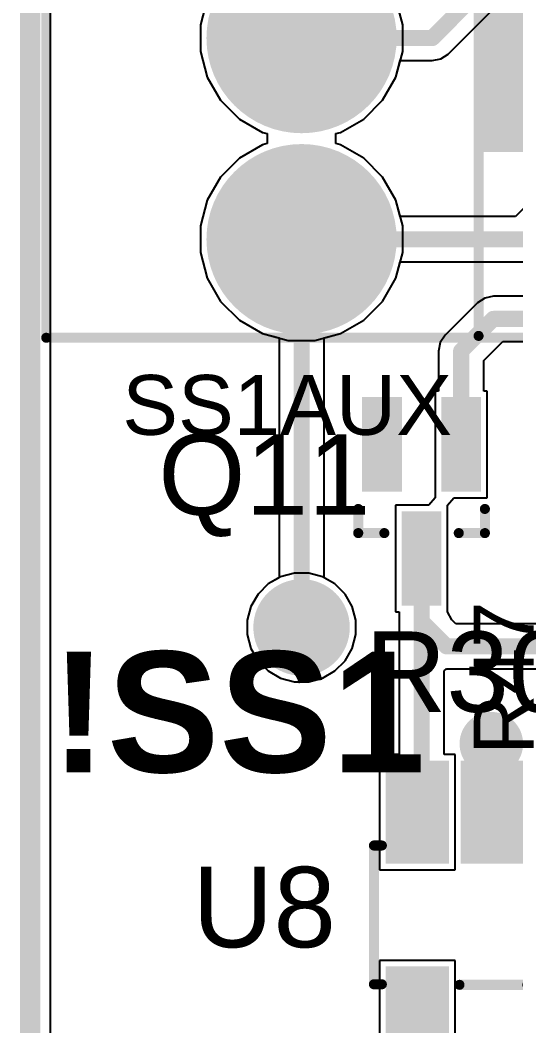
# Model space of a CAD drawing. Header units: inches. Extents: x -0.91 to 3.86, y -0.82 to 4.16.
# Drawn here: x -0.005 to 0.2416, y 1.4289 to 1.9289 of the extents above; entities that cross this region are included whole.
import ezdxf

# ---------------------------------------------------------------- set-up
doc = ezdxf.new("R2010")
doc.units = ezdxf.units.IN
doc.header["$MEASUREMENT"] = 0
for name, color, linetype in [('Board Outline', 216, 'Continuous'), ('Bottom Layer 1', 5, 'Continuous'), ('Bottom Solder', 6, 'Continuous'), ('GND+Signal', 16, 'Continuous'), ('Mechanical 17', 56, 'Continuous'), ('Multi-Layer', 9, 'Continuous'), ('Pad Holes', 156, 'Continuous'), ('PWR+Signal', 76, 'Continuous'), ('Top Layer 1', 1, 'Continuous'), ('Top Overlay', 2, 'Continuous'), ('Top Paste', 8, 'Continuous'), ('Top Solder', 216, 'Continuous'), ('Via Holes', 16, 'Continuous')]:
    doc.layers.add(name, color=color, linetype=linetype)
doc.styles.add('Arial', font='', dxfattribs={"height": 0.2})
doc.styles.add('Arial_Bold', font='', dxfattribs={"height": 0.2})
doc.styles.get('Arial').set_extended_font_data('Arial')
doc.styles.get('Arial_Bold').set_extended_font_data('Arial', bold=True)

# ---------------------------------------------------------------- blocks, each defined once
blk = doc.blocks.new('T____P______TH_1_8___H_________0_92___67')
at = {"layer": 'Bottom Layer 1'}
h = blk.add_hatch(color=5, dxfattribs=at)
edge = h.paths.add_edge_path()
edge.add_arc((0, 0), 0.02, 0, 360)
at = {"layer": 'Bottom Solder'}
h = blk.add_hatch(color=6, dxfattribs=at)
edge = h.paths.add_edge_path()
edge.add_arc((0, 0), 0.024, 0, 360)
at = {"layer": 'GND+Signal'}
h = blk.add_hatch(color=16, dxfattribs=at)
edge = h.paths.add_edge_path()
edge.add_arc((0, 0), 0.02, 0, 360)
at = {"layer": 'Multi-Layer'}
h = blk.add_hatch(color=9, dxfattribs=at)
edge = h.paths.add_edge_path()
edge.add_arc((0, 0), 0.02, 0, 360)
at = {"layer": 'Pad Holes'}
h = blk.add_hatch(color=7, dxfattribs=at)
edge = h.paths.add_edge_path()
edge.add_arc((0, 0), 0.01, 0, 360)
at = {"layer": 'PWR+Signal'}
h = blk.add_hatch(color=76, dxfattribs=at)
edge = h.paths.add_edge_path()
edge.add_arc((0, 0), 0.02, 0, 360)
at = {"layer": 'Top Layer 1'}
h = blk.add_hatch(color=1, dxfattribs=at)
edge = h.paths.add_edge_path()
edge.add_arc((0, 0), 0.02, 0, 360)
at = {"layer": 'Top Solder'}
h = blk.add_hatch(color=216, dxfattribs=at)
edge = h.paths.add_edge_path()
edge.add_arc((0, 0), 0.024, 0, 360)
blk = doc.blocks.new('1718561004_81')
at = {"layer": 'Bottom Layer 1'}
blk.add_hatch(color=5, dxfattribs=at).paths.add_polyline_path([(-0.19331, 0.04331), (-0.10669, 0.04331), (-0.10669, -0.04331), (-0.19331, -0.04331)])
h = blk.add_hatch(color=5, dxfattribs=at)
edge = h.paths.add_edge_path()
edge.add_arc((-0.05, 0), 0.04331, 0, 360)
h = blk.add_hatch(color=5, dxfattribs=at)
edge = h.paths.add_edge_path()
edge.add_arc((0.05, 0), 0.04331, 0, 360)
h = blk.add_hatch(color=5, dxfattribs=at)
edge = h.paths.add_edge_path()
edge.add_arc((0.15, 0), 0.04331, 0, 360)
at = {"layer": 'Bottom Solder'}
blk.add_hatch(color=6, dxfattribs=at).paths.add_polyline_path([(-0.19731, 0.04731), (-0.10269, 0.04731), (-0.10269, -0.04731), (-0.19731, -0.04731)])
h = blk.add_hatch(color=6, dxfattribs=at)
edge = h.paths.add_edge_path()
edge.add_arc((-0.05, 0), 0.04731, 0, 360)
h = blk.add_hatch(color=6, dxfattribs=at)
edge = h.paths.add_edge_path()
edge.add_arc((0.05, 0), 0.04731, 0, 360)
h = blk.add_hatch(color=6, dxfattribs=at)
edge = h.paths.add_edge_path()
edge.add_arc((0.15, 0), 0.04731, 0, 360)
at = {"layer": 'GND+Signal'}
blk.add_hatch(color=16, dxfattribs=at).paths.add_polyline_path([(-0.19331, 0.04331), (-0.10669, 0.04331), (-0.10669, -0.04331), (-0.19331, -0.04331)])
h = blk.add_hatch(color=16, dxfattribs=at)
edge = h.paths.add_edge_path()
edge.add_arc((-0.05, 0), 0.04331, 0, 360)
h = blk.add_hatch(color=16, dxfattribs=at)
edge = h.paths.add_edge_path()
edge.add_arc((0.05, 0), 0.04331, 0, 360)
h = blk.add_hatch(color=16, dxfattribs=at)
edge = h.paths.add_edge_path()
edge.add_arc((0.15, 0), 0.04331, 0, 360)
at = {"layer": 'Multi-Layer'}
blk.add_hatch(color=9, dxfattribs=at).paths.add_polyline_path([(-0.19331, 0.04331), (-0.10669, 0.04331), (-0.10669, -0.04331), (-0.19331, -0.04331)])
h = blk.add_hatch(color=9, dxfattribs=at)
edge = h.paths.add_edge_path()
edge.add_arc((-0.05, 0), 0.04331, 0, 360)
h = blk.add_hatch(color=9, dxfattribs=at)
edge = h.paths.add_edge_path()
edge.add_arc((0.05, 0), 0.04331, 0, 360)
h = blk.add_hatch(color=9, dxfattribs=at)
edge = h.paths.add_edge_path()
edge.add_arc((0.15, 0), 0.04331, 0, 360)
at = {"layer": 'Pad Holes'}
h = blk.add_hatch(color=7, dxfattribs=at)
edge = h.paths.add_edge_path()
edge.add_arc((-0.15, 0), 0.02264, 0, 360)
h = blk.add_hatch(color=7, dxfattribs=at)
edge = h.paths.add_edge_path()
edge.add_arc((-0.05, 0), 0.02264, 0, 360)
h = blk.add_hatch(color=7, dxfattribs=at)
edge = h.paths.add_edge_path()
edge.add_arc((0.05, 0), 0.02264, 0, 360)
h = blk.add_hatch(color=7, dxfattribs=at)
edge = h.paths.add_edge_path()
edge.add_arc((0.15, 0), 0.02264, 0, 360)
at = {"layer": 'PWR+Signal'}
blk.add_hatch(color=76, dxfattribs=at).paths.add_polyline_path([(-0.19331, 0.04331), (-0.10669, 0.04331), (-0.10669, -0.04331), (-0.19331, -0.04331)])
h = blk.add_hatch(color=76, dxfattribs=at)
edge = h.paths.add_edge_path()
edge.add_arc((-0.05, 0), 0.04331, 0, 360)
h = blk.add_hatch(color=76, dxfattribs=at)
edge = h.paths.add_edge_path()
edge.add_arc((0.05, 0), 0.04331, 0, 360)
h = blk.add_hatch(color=76, dxfattribs=at)
edge = h.paths.add_edge_path()
edge.add_arc((0.15, 0), 0.04331, 0, 360)
at = {"layer": 'Top Layer 1'}
blk.add_hatch(color=1, dxfattribs=at).paths.add_polyline_path([(-0.19331, 0.04331), (-0.10669, 0.04331), (-0.10669, -0.04331), (-0.19331, -0.04331)])
h = blk.add_hatch(color=1, dxfattribs=at)
edge = h.paths.add_edge_path()
edge.add_arc((-0.05, 0), 0.04331, 0, 360)
h = blk.add_hatch(color=1, dxfattribs=at)
edge = h.paths.add_edge_path()
edge.add_arc((0.05, 0), 0.04331, 0, 360)
h = blk.add_hatch(color=1, dxfattribs=at)
edge = h.paths.add_edge_path()
edge.add_arc((0.15, 0), 0.04331, 0, 360)
at = {"layer": 'Top Overlay'}
blk.add_hatch(color=2, dxfattribs=at).paths.add_polyline_path([(-0.11529, 0.08805), (0.10669, 0.08805), (0.10669, 0.127), (-0.11529, 0.127)])
at = {"layer": 'Top Solder'}
blk.add_hatch(color=216, dxfattribs=at).paths.add_polyline_path([(-0.19731, 0.04731), (-0.10269, 0.04731), (-0.10269, -0.04731), (-0.19731, -0.04731)])
h = blk.add_hatch(color=216, dxfattribs=at)
edge = h.paths.add_edge_path()
edge.add_arc((-0.05, 0), 0.04731, 0, 360)
h = blk.add_hatch(color=216, dxfattribs=at)
edge = h.paths.add_edge_path()
edge.add_arc((0.05, 0), 0.04731, 0, 360)
h = blk.add_hatch(color=216, dxfattribs=at)
edge = h.paths.add_edge_path()
edge.add_arc((0.15, 0), 0.04731, 0, 360)
at = {"layer": 'Top Overlay'}
for points in [[(-0.199, -0.127, 0.005, 0.005, 0), (-0.199, 0.127, 0.005, 0.005, 0)], [(0.199, 0.127, 0.005, 0.005, 0), (-0.199, 0.127, 0.005, 0.005, 0)], [(0.199, -0.127, 0.005, 0.005, 0), (0.199, 0.127, 0.005, 0.005, 0)], [(0.19806, 0.08805, 0.005, 0.005, 0), (-0.199, 0.08805, 0.005, 0.005, 0)], [(0.199, -0.127, 0.005, 0.005, 0), (-0.199, -0.127, 0.005, 0.005, 0)]]:
    blk.add_lwpolyline(points, format="xyseb", dxfattribs=at)
for points in [[(-0.20025, 0.127, 0.0025, 0.0025, 1), (-0.19775, 0.127, 0.0025, 0.0025, 1)], [(-0.20025, 0.127, 0.0025, 0.0025, 1), (-0.19775, 0.127, 0.0025, 0.0025, 1)], [(0.19775, 0.127, 0.0025, 0.0025, 1), (0.20025, 0.127, 0.0025, 0.0025, 1)], [(0.19775, 0.127, 0.0025, 0.0025, 1), (0.20025, 0.127, 0.0025, 0.0025, 1)], [(-0.20025, 0.08805, 0.0025, 0.0025, 1), (-0.19775, 0.08805, 0.0025, 0.0025, 1)], [(0.19681, 0.08805, 0.0025, 0.0025, 1), (0.19931, 0.08805, 0.0025, 0.0025, 1)], [(-0.20025, -0.127, 0.0025, 0.0025, 1), (-0.19775, -0.127, 0.0025, 0.0025, 1)], [(-0.20025, -0.127, 0.0025, 0.0025, 1), (-0.19775, -0.127, 0.0025, 0.0025, 1)], [(0.19775, -0.127, 0.0025, 0.0025, 1), (0.20025, -0.127, 0.0025, 0.0025, 1)], [(0.19775, -0.127, 0.0025, 0.0025, 1), (0.20025, -0.127, 0.0025, 0.0025, 1)]]:
    blk.add_lwpolyline(points, format="xyseb", close=True, dxfattribs=at)
blk = doc.blocks.new('SOT_23_5_114')
at = {"layer": 'Top Layer 1'}
for points in [[(-0.07284, 0.04921), (-0.02953, 0.04921), (-0.02953, 0.02559), (-0.07284, 0.02559)], [(0.02953, 0.04921), (0.07284, 0.04921), (0.07284, 0.02559), (0.02953, 0.02559)], [(-0.07284, 0.01181), (-0.02953, 0.01181), (-0.02953, -0.01181), (-0.07284, -0.01181)], [(-0.07284, -0.02559), (-0.02953, -0.02559), (-0.02953, -0.04921), (-0.07284, -0.04921)], [(0.02953, -0.02559), (0.07284, -0.02559), (0.07284, -0.04921), (0.02953, -0.04921)]]:
    blk.add_hatch(color=1, dxfattribs=at).paths.add_polyline_path(points)
at = {"layer": 'Top Paste'}
for points in [[(-0.07284, 0.04921), (-0.02953, 0.04921), (-0.02953, 0.02559), (-0.07284, 0.02559)], [(0.02953, 0.04921), (0.07284, 0.04921), (0.07284, 0.02559), (0.02953, 0.02559)], [(-0.07284, 0.01181), (-0.02953, 0.01181), (-0.02953, -0.01181), (-0.07284, -0.01181)], [(-0.07284, -0.02559), (-0.02953, -0.02559), (-0.02953, -0.04921), (-0.07284, -0.04921)], [(0.02953, -0.02559), (0.07284, -0.02559), (0.07284, -0.04921), (0.02953, -0.04921)]]:
    blk.add_hatch(color=8, dxfattribs=at).paths.add_polyline_path(points)
at = {"layer": 'Top Solder'}
for points in [[(-0.07684, 0.05321), (-0.02553, 0.05321), (-0.02553, 0.02159), (-0.07684, 0.02159)], [(0.02553, 0.05321), (0.07684, 0.05321), (0.07684, 0.02159), (0.02553, 0.02159)], [(-0.07684, 0.01581), (-0.02553, 0.01581), (-0.02553, -0.01581), (-0.07684, -0.01581)], [(-0.07684, -0.02159), (-0.02553, -0.02159), (-0.02553, -0.05321), (-0.07684, -0.05321)], [(0.02553, -0.02159), (0.07684, -0.02159), (0.07684, -0.05321), (0.02553, -0.05321)]]:
    blk.add_hatch(color=216, dxfattribs=at).paths.add_polyline_path(points)
at = {"layer": 'Top Overlay'}
for points in [[(-0.03461, 0.05506, 0.005, 0.005, 0), (-0.03461, 0.059, 0.005, 0.005, 0)], [(0.03439, 0.059, 0.005, 0.005, 0), (-0.03461, 0.059, 0.005, 0.005, 0)], [(0.03439, 0.05506, 0.005, 0.005, 0), (0.03439, 0.059, 0.005, 0.005, 0)], [(-0.084, 0.032, 0.005, 0.005, 0), (-0.084, 0.042, 0.005, 0.005, 0)], [(-0.079, 0.037, 0.005, 0.005, 0), (-0.084, 0.042, 0.005, 0.005, 0)], [(-0.084, 0.032, 0.005, 0.005, 0), (-0.079, 0.037, 0.005, 0.005, 0)], [(0.03465, -0.01646, 0.005, 0.005, 0), (0.03465, 0.01732, 0.005, 0.005, 0)], [(-0.03461, -0.059, 0.005, 0.005, 0), (-0.03461, -0.05506, 0.005, 0.005, 0)], [(0.03439, -0.059, 0.005, 0.005, 0), (0.03439, -0.05506, 0.005, 0.005, 0)], [(0.03439, -0.059, 0.005, 0.005, 0), (-0.03461, -0.059, 0.005, 0.005, 0)]]:
    blk.add_lwpolyline(points, format="xyseb", dxfattribs=at)
for points in [[(-0.03586, 0.059, 0.0025, 0.0025, 1), (-0.03336, 0.059, 0.0025, 0.0025, 1)], [(-0.03586, 0.059, 0.0025, 0.0025, 1), (-0.03336, 0.059, 0.0025, 0.0025, 1)], [(0.03314, 0.059, 0.0025, 0.0025, 1), (0.03564, 0.059, 0.0025, 0.0025, 1)], [(0.03314, 0.059, 0.0025, 0.0025, 1), (0.03564, 0.059, 0.0025, 0.0025, 1)], [(-0.03586, 0.05506, 0.0025, 0.0025, 1), (-0.03336, 0.05506, 0.0025, 0.0025, 1)], [(0.03314, 0.05506, 0.0025, 0.0025, 1), (0.03564, 0.05506, 0.0025, 0.0025, 1)], [(-0.08525, 0.042, 0.0025, 0.0025, 1), (-0.08275, 0.042, 0.0025, 0.0025, 1)], [(-0.08525, 0.042, 0.0025, 0.0025, 1), (-0.08275, 0.042, 0.0025, 0.0025, 1)], [(-0.08025, 0.037, 0.0025, 0.0025, 1), (-0.07775, 0.037, 0.0025, 0.0025, 1)], [(-0.08025, 0.037, 0.0025, 0.0025, 1), (-0.07775, 0.037, 0.0025, 0.0025, 1)], [(-0.08525, 0.032, 0.0025, 0.0025, 1), (-0.08275, 0.032, 0.0025, 0.0025, 1)], [(-0.08525, 0.032, 0.0025, 0.0025, 1), (-0.08275, 0.032, 0.0025, 0.0025, 1)], [(0.0334, 0.01732, 0.0025, 0.0025, 1), (0.0359, 0.01732, 0.0025, 0.0025, 1)], [(0.0334, -0.01646, 0.0025, 0.0025, 1), (0.0359, -0.01646, 0.0025, 0.0025, 1)], [(-0.03586, -0.05506, 0.0025, 0.0025, 1), (-0.03336, -0.05506, 0.0025, 0.0025, 1)], [(0.03314, -0.05506, 0.0025, 0.0025, 1), (0.03564, -0.05506, 0.0025, 0.0025, 1)], [(-0.03586, -0.059, 0.0025, 0.0025, 1), (-0.03336, -0.059, 0.0025, 0.0025, 1)], [(-0.03586, -0.059, 0.0025, 0.0025, 1), (-0.03336, -0.059, 0.0025, 0.0025, 1)], [(0.03314, -0.059, 0.0025, 0.0025, 1), (0.03564, -0.059, 0.0025, 0.0025, 1)], [(0.03314, -0.059, 0.0025, 0.0025, 1), (0.03564, -0.059, 0.0025, 0.0025, 1)]]:
    blk.add_lwpolyline(points, format="xyseb", close=True, dxfattribs=at)
blk = doc.blocks.new('MMBT2222ATT3G_164')
at = {"layer": 'Top Layer 1'}
for points in [[(-0.01949, 0.04528), (0.01949, 0.04528), (0.01949, 0.03347), (-0.01949, 0.03347)], [(0.0372, 0.02559), (0.07618, 0.02559), (0.07618, 0.01378), (0.0372, 0.01378)], [(-0.01949, 0.00591), (0.01949, 0.00591), (0.01949, -0.0059), (-0.01949, -0.0059)]]:
    blk.add_hatch(color=1, dxfattribs=at).paths.add_polyline_path(points)
at = {"layer": 'Top Paste'}
for points in [[(-0.01949, 0.04528), (0.01949, 0.04528), (0.01949, 0.03347), (-0.01949, 0.03347)], [(0.0372, 0.02559), (0.07618, 0.02559), (0.07618, 0.01378), (0.0372, 0.01378)], [(-0.01949, 0.00591), (0.01949, 0.00591), (0.01949, -0.0059), (-0.01949, -0.0059)]]:
    blk.add_hatch(color=8, dxfattribs=at).paths.add_polyline_path(points)
at = {"layer": 'Top Solder'}
for points in [[(-0.02349, 0.04928), (0.02349, 0.04928), (0.02349, 0.02947), (-0.02349, 0.02947)], [(0.0332, 0.02959), (0.08018, 0.02959), (0.08018, 0.00978), (0.0332, 0.00978)], [(-0.02349, 0.00991), (0.02349, 0.00991), (0.02349, -0.0099), (-0.02349, -0.0099)]]:
    blk.add_hatch(color=216, dxfattribs=at).paths.add_polyline_path(points)
at = {"layer": 'Top Overlay'}
for points in [[(0.04409, 0.05118, 0.005, 0.005, 0), (0.03209, 0.05118, 0.005, 0.005, 0)], [(0.04409, 0.03819, 0.005, 0.005, 0), (0.04409, 0.05118, 0.005, 0.005, 0)], [(0.04409, -0.01181, 0.005, 0.005, 0), (0.04409, 0.00118, 0.005, 0.005, 0)], [(0.04409, -0.01181, 0.005, 0.005, 0), (0.03209, -0.01181, 0.005, 0.005, 0)]]:
    blk.add_lwpolyline(points, format="xyseb", dxfattribs=at)
for points in [[(0.03084, 0.05118, 0.0025, 0.0025, 1), (0.03334, 0.05118, 0.0025, 0.0025, 1)], [(0.04284, 0.05118, 0.0025, 0.0025, 1), (0.04534, 0.05118, 0.0025, 0.0025, 1)], [(0.04284, 0.05118, 0.0025, 0.0025, 1), (0.04534, 0.05118, 0.0025, 0.0025, 1)], [(0.04284, 0.03819, 0.0025, 0.0025, 1), (0.04534, 0.03819, 0.0025, 0.0025, 1)], [(0.04284, 0.00118, 0.0025, 0.0025, 1), (0.04534, 0.00118, 0.0025, 0.0025, 1)], [(0.03084, -0.01181, 0.0025, 0.0025, 1), (0.03334, -0.01181, 0.0025, 0.0025, 1)], [(0.04284, -0.01181, 0.0025, 0.0025, 1), (0.04534, -0.01181, 0.0025, 0.0025, 1)], [(0.04284, -0.01181, 0.0025, 0.0025, 1), (0.04534, -0.01181, 0.0025, 0.0025, 1)]]:
    blk.add_lwpolyline(points, format="xyseb", close=True, dxfattribs=at)

msp = doc.modelspace()

# ---------------------------------------------------------------- hatches: boundary and pattern name
at = {"layer": 'Bottom Layer 1'}
h = msp.add_hatch(color=5, dxfattribs=at)
edge = h.paths.add_edge_path()
edge.add_arc((0.22939, 1.56918), 0.01181, 0, 360)
at = {"layer": 'Bottom Solder'}
h = msp.add_hatch(color=6, dxfattribs=at)
edge = h.paths.add_edge_path()
edge.add_arc((0.22939, 1.56918), 0.01581, 0, 360)
at = {"layer": 'GND+Signal'}
h = msp.add_hatch(color=16, dxfattribs=at)
edge = h.paths.add_edge_path()
edge.add_arc((0.22939, 1.56918), 0.01181, 0, 360)
at = {"layer": 'PWR+Signal'}
h = msp.add_hatch(color=76, dxfattribs=at)
edge = h.paths.add_edge_path()
edge.add_arc((0.22939, 1.56918), 0.01181, 0, 360)
at = {"layer": 'Top Layer 1'}
h = msp.add_hatch(color=1, dxfattribs=at)
edge = h.paths.add_edge_path()
edge.add_arc((0.22939, 1.56918), 0.01181, 0, 360)
at = {"layer": 'Via Holes'}
h = msp.add_hatch(color=7, dxfattribs=at)
edge = h.paths.add_edge_path()
edge.add_arc((0.22939, 1.56918), 0.00591, 0, 360)

# ---------------------------------------------------------------- linework, layer by layer
at = {"layer": 'Board Outline'}
msp.add_lwpolyline([(0, 0, 0.01, 0.01, 0), (0, 4.15, 0.01, 0.01, 0)], format="xyseb", dxfattribs=at)
at = {"layer": 'Bottom Layer 1'}
for p, q in [((0.0102, 0.0102), (0.0102, 4.1398)), ((0.3893, 1.97917), (0.24135, 1.83122)), ((0.08812, 1.93942), (0.08469, 1.92662)), ((0.18531, 1.92662), (0.18188, 1.93942)), ((0.08469, 1.92662), (0.08469, 1.91338)), ((0.18531, 1.91338), (0.18531, 1.92662)), ((0.08469, 1.91338), (0.08812, 1.90058)), ((0.18188, 1.90058), (0.18531, 1.91338)), ((0.08812, 1.90058), (0.09475, 1.88911)), ((0.17526, 1.88911), (0.18188, 1.90058)), ((0.09475, 1.88911), (0.10411, 1.87974)), ((0.16589, 1.87974), (0.17526, 1.88911)), ((0.10411, 1.87974), (0.11558, 1.87312)), ((0.15442, 1.87312), (0.16589, 1.87974)), ((0.11558, 1.87312), (0.1179, 1.8725)), ((0.1179, 1.8725), (0.1179, 1.8675)), ((0.1521, 1.8725), (0.15442, 1.87312)), ((0.1521, 1.8675), (0.1521, 1.8725)), ((0.11558, 1.86688), (0.10411, 1.86026)), ((0.1179, 1.8675), (0.11558, 1.86688)), ((0.15442, 1.86688), (0.1521, 1.8675)), ((0.16589, 1.86026), (0.15442, 1.86688)), ((0.10411, 1.86026), (0.09475, 1.85089)), ((0.17526, 1.85089), (0.16589, 1.86026)), ((0.09475, 1.85089), (0.08812, 1.83942)), ((0.18188, 1.83942), (0.17526, 1.85089)), ((0.08812, 1.83942), (0.08469, 1.82662)), ((0.18408, 1.83122), (0.18188, 1.83942)), ((0.24135, 1.83122), (0.18408, 1.83122)), ((0.08469, 1.82662), (0.08469, 1.81338)), ((0.08469, 1.81338), (0.08812, 1.80058)), ((0.18188, 1.80058), (0.18408, 1.80878)), ((0.18408, 1.80878), (0.246, 1.80878)), ((0.08812, 1.80058), (0.09475, 1.78911)), ((0.17526, 1.78911), (0.18188, 1.80058)), ((0.09475, 1.78911), (0.10411, 1.77974)), ((0.16589, 1.77974), (0.17526, 1.78911)), ((0.10411, 1.77974), (0.11558, 1.77312)), ((0.15442, 1.77312), (0.16589, 1.77974)), ((0.11558, 1.77312), (0.12838, 1.76969)), ((0.14162, 1.76969), (0.15442, 1.77312)), ((0.12838, 1.76969), (0.14162, 1.76969)), ((0.12458, 1.65216), (0.11842, 1.64861)), ((0.13145, 1.654), (0.12458, 1.65216)), ((0.13856, 1.654), (0.13145, 1.654)), ((0.14542, 1.65216), (0.13856, 1.654)), ((0.15158, 1.64861), (0.14542, 1.65216)), ((0.11842, 1.64861), (0.1134, 1.64358)), ((0.15661, 1.64358), (0.15158, 1.64861)), ((0.1134, 1.64358), (0.10984, 1.63742)), ((0.16016, 1.63742), (0.15661, 1.64358)), ((0.10984, 1.63742), (0.108, 1.63055)), ((0.162, 1.63055), (0.16016, 1.63742)), ((0.108, 1.63055), (0.108, 1.62345)), ((0.162, 1.62345), (0.162, 1.63055)), ((0.108, 1.62345), (0.10984, 1.61658)), ((0.16016, 1.61658), (0.162, 1.62345)), ((0.10984, 1.61658), (0.1134, 1.61042)), ((0.15661, 1.61042), (0.16016, 1.61658)), ((0.1134, 1.61042), (0.11842, 1.60539)), ((0.15158, 1.60539), (0.15661, 1.61042)), ((0.11842, 1.60539), (0.12458, 1.60184)), ((0.14542, 1.60184), (0.15158, 1.60539)), ((0.12458, 1.60184), (0.13145, 1.6)), ((0.13145, 1.6), (0.13856, 1.6)), ((0.13856, 1.6), (0.14542, 1.60184))]:
    msp.add_line(p, q, dxfattribs=at)
msp.add_lwpolyline([(0.135, 1.82, 0.008, 0.008, 0), (0.246, 1.82, 0.008, 0.008, 0)], format="xyseb", dxfattribs=at)
msp.add_lwpolyline([(0.133, 1.82, 0.004, 0.004, 1), (0.137, 1.82, 0.004, 0.004, 1)], format="xyseb", close=True, dxfattribs=at)
at = {"layer": 'GND+Signal'}
for p, q in [((0.0102, 0.0102), (0.0102, 2.40832)), ((0.08812, 1.93942), (0.08469, 1.92662)), ((0.18531, 1.92662), (0.18188, 1.93942)), ((0.08469, 1.92662), (0.08469, 1.91338)), ((0.18531, 1.91338), (0.18531, 1.92662)), ((0.08469, 1.91338), (0.08812, 1.90058)), ((0.18188, 1.90058), (0.18531, 1.91338)), ((0.08812, 1.90058), (0.09475, 1.88911)), ((0.17526, 1.88911), (0.18188, 1.90058)), ((0.09475, 1.88911), (0.10411, 1.87974)), ((0.16589, 1.87974), (0.17526, 1.88911)), ((0.10411, 1.87974), (0.11558, 1.87312)), ((0.15442, 1.87312), (0.16589, 1.87974)), ((0.11558, 1.87312), (0.1179, 1.8725)), ((0.1179, 1.8725), (0.1179, 1.8675)), ((0.1521, 1.8725), (0.15442, 1.87312)), ((0.1521, 1.8675), (0.1521, 1.8725)), ((0.11558, 1.86688), (0.10411, 1.86026)), ((0.1179, 1.8675), (0.11558, 1.86688)), ((0.15442, 1.86688), (0.1521, 1.8675)), ((0.16589, 1.86026), (0.15442, 1.86688)), ((0.10411, 1.86026), (0.09475, 1.85089)), ((0.17526, 1.85089), (0.16589, 1.86026)), ((0.09475, 1.85089), (0.08812, 1.83942)), ((0.18188, 1.83942), (0.17526, 1.85089)), ((0.08812, 1.83942), (0.08469, 1.82662)), ((0.18531, 1.82662), (0.18188, 1.83942)), ((0.08469, 1.82662), (0.08469, 1.81338)), ((0.18531, 1.81338), (0.18531, 1.82662)), ((0.08469, 1.81338), (0.08812, 1.80058)), ((0.18188, 1.80058), (0.18531, 1.81338)), ((0.08812, 1.80058), (0.09475, 1.78911)), ((0.17526, 1.78911), (0.18188, 1.80058)), ((0.09475, 1.78911), (0.10411, 1.77974)), ((0.16589, 1.77974), (0.17526, 1.78911)), ((0.10411, 1.77974), (0.11558, 1.77312)), ((0.15442, 1.77312), (0.16589, 1.77974)), ((0.11558, 1.77312), (0.12838, 1.76969)), ((0.14162, 1.76969), (0.15442, 1.77312)), ((0.12838, 1.76969), (0.14162, 1.76969)), ((0.12458, 1.65216), (0.11842, 1.64861)), ((0.13145, 1.654), (0.12458, 1.65216)), ((0.13856, 1.654), (0.13145, 1.654)), ((0.14542, 1.65216), (0.13856, 1.654)), ((0.15158, 1.64861), (0.14542, 1.65216)), ((0.11842, 1.64861), (0.1134, 1.64358)), ((0.15661, 1.64358), (0.15158, 1.64861)), ((0.1134, 1.64358), (0.10984, 1.63742)), ((0.16016, 1.63742), (0.15661, 1.64358)), ((0.10984, 1.63742), (0.108, 1.63055)), ((0.162, 1.63055), (0.16016, 1.63742)), ((0.108, 1.63055), (0.108, 1.62345)), ((0.162, 1.62345), (0.162, 1.63055)), ((0.108, 1.62345), (0.10984, 1.61658)), ((0.16016, 1.61658), (0.162, 1.62345)), ((0.10984, 1.61658), (0.1134, 1.61042)), ((0.15661, 1.61042), (0.16016, 1.61658)), ((0.1134, 1.61042), (0.11842, 1.60539)), ((0.15158, 1.60539), (0.15661, 1.61042)), ((0.11842, 1.60539), (0.12458, 1.60184)), ((0.14542, 1.60184), (0.15158, 1.60539)), ((0.12458, 1.60184), (0.13145, 1.6)), ((0.13145, 1.6), (0.13856, 1.6)), ((0.13856, 1.6), (0.14542, 1.60184))]:
    msp.add_line(p, q, dxfattribs=at)
at = {"layer": 'PWR+Signal'}
for p, q in [((0.0102, 0.0102), (0.0102, 4.1398)), ((0.08812, 1.93942), (0.08469, 1.92662)), ((0.18531, 1.92662), (0.18188, 1.93942)), ((0.08469, 1.92662), (0.08469, 1.91338)), ((0.18531, 1.91338), (0.18531, 1.92662)), ((0.08469, 1.91338), (0.08812, 1.90058)), ((0.18188, 1.90058), (0.18531, 1.91338)), ((0.08812, 1.90058), (0.09475, 1.88911)), ((0.17526, 1.88911), (0.18188, 1.90058)), ((0.09475, 1.88911), (0.10411, 1.87974)), ((0.16589, 1.87974), (0.17526, 1.88911)), ((0.10411, 1.87974), (0.11558, 1.87312)), ((0.15442, 1.87312), (0.16589, 1.87974)), ((0.11558, 1.87312), (0.1179, 1.8725)), ((0.1179, 1.8725), (0.1179, 1.8675)), ((0.1521, 1.8725), (0.15442, 1.87312)), ((0.1521, 1.8675), (0.1521, 1.8725)), ((0.11558, 1.86688), (0.10411, 1.86026)), ((0.1179, 1.8675), (0.11558, 1.86688)), ((0.15442, 1.86688), (0.1521, 1.8675)), ((0.16589, 1.86026), (0.15442, 1.86688)), ((0.10411, 1.86026), (0.09475, 1.85089)), ((0.17526, 1.85089), (0.16589, 1.86026)), ((0.09475, 1.85089), (0.08812, 1.83942)), ((0.18188, 1.83942), (0.17526, 1.85089)), ((0.08812, 1.83942), (0.08469, 1.82662)), ((0.18531, 1.82662), (0.18188, 1.83942)), ((0.08469, 1.82662), (0.08469, 1.81338)), ((0.18531, 1.81338), (0.18531, 1.82662)), ((0.08469, 1.81338), (0.08812, 1.80058)), ((0.18188, 1.80058), (0.18531, 1.81338)), ((0.08812, 1.80058), (0.09475, 1.78911)), ((0.17526, 1.78911), (0.18188, 1.80058)), ((0.09475, 1.78911), (0.10411, 1.77974)), ((0.16589, 1.77974), (0.17526, 1.78911)), ((0.10411, 1.77974), (0.11558, 1.77312)), ((0.15442, 1.77312), (0.16589, 1.77974)), ((0.11558, 1.77312), (0.12838, 1.76969)), ((0.14162, 1.76969), (0.15442, 1.77312)), ((0.12838, 1.76969), (0.14162, 1.76969)), ((0.12458, 1.65216), (0.11842, 1.64861)), ((0.13145, 1.654), (0.12458, 1.65216)), ((0.13856, 1.654), (0.13145, 1.654)), ((0.14542, 1.65216), (0.13856, 1.654)), ((0.15158, 1.64861), (0.14542, 1.65216)), ((0.11842, 1.64861), (0.1134, 1.64358)), ((0.15661, 1.64358), (0.15158, 1.64861)), ((0.1134, 1.64358), (0.10984, 1.63742)), ((0.16016, 1.63742), (0.15661, 1.64358)), ((0.10984, 1.63742), (0.108, 1.63055)), ((0.162, 1.63055), (0.16016, 1.63742)), ((0.108, 1.63055), (0.108, 1.62345)), ((0.162, 1.62345), (0.162, 1.63055)), ((0.108, 1.62345), (0.10984, 1.61658)), ((0.16016, 1.61658), (0.162, 1.62345)), ((0.10984, 1.61658), (0.1134, 1.61042)), ((0.15661, 1.61042), (0.16016, 1.61658)), ((0.1134, 1.61042), (0.11842, 1.60539)), ((0.15158, 1.60539), (0.15661, 1.61042)), ((0.11842, 1.60539), (0.12458, 1.60184)), ((0.14542, 1.60184), (0.15158, 1.60539)), ((0.12458, 1.60184), (0.13145, 1.6)), ((0.13145, 1.6), (0.13856, 1.6)), ((0.13856, 1.6), (0.14542, 1.60184))]:
    msp.add_line(p, q, dxfattribs=at)
at = {"layer": 'Top Layer 1'}
for p, q in [((0.0102, 0.0102), (0.0102, 2.24497)), ((0.20793, 1.91207), (0.27965, 1.98378)), ((0.08812, 1.93942), (0.08469, 1.92662)), ((0.08469, 1.92662), (0.08469, 1.91338)), ((0.08469, 1.91338), (0.08812, 1.90058)), ((0.20429, 1.90964), (0.20793, 1.91207)), ((0.18188, 1.90058), (0.18408, 1.90878)), ((0.18408, 1.90878), (0.2, 1.90878)), ((0.2, 1.90878), (0.20429, 1.90964)), ((0.2, 1.90878), (0.2, 1.90878)), ((0.08812, 1.90058), (0.09475, 1.88911)), ((0.17526, 1.88911), (0.18188, 1.90058)), ((0.09475, 1.88911), (0.10411, 1.87974)), ((0.16589, 1.87974), (0.17526, 1.88911)), ((0.10411, 1.87974), (0.11558, 1.87312)), ((0.15442, 1.87312), (0.16589, 1.87974)), ((0.11558, 1.87312), (0.1179, 1.8725)), ((0.1179, 1.8725), (0.1179, 1.8675)), ((0.1521, 1.8725), (0.15442, 1.87312)), ((0.1521, 1.8675), (0.1521, 1.8725)), ((0.11558, 1.86688), (0.10411, 1.86026)), ((0.1179, 1.8675), (0.11558, 1.86688)), ((0.15442, 1.86688), (0.1521, 1.8675)), ((0.16589, 1.86026), (0.15442, 1.86688)), ((0.10411, 1.86026), (0.09475, 1.85089)), ((0.17526, 1.85089), (0.16589, 1.86026)), ((0.09475, 1.85089), (0.08812, 1.83942)), ((0.18188, 1.83942), (0.17526, 1.85089)), ((0.08812, 1.83942), (0.08469, 1.82662)), ((0.18531, 1.82662), (0.18188, 1.83942)), ((0.08469, 1.82662), (0.08469, 1.81338)), ((0.18531, 1.81338), (0.18531, 1.82662)), ((0.08469, 1.81338), (0.08812, 1.80058)), ((0.18188, 1.80058), (0.18531, 1.81338)), ((0.08812, 1.80058), (0.09475, 1.78911)), ((0.17526, 1.78911), (0.18188, 1.80058)), ((0.2261, 1.79076), (0.22247, 1.78833)), ((0.2304, 1.79161), (0.2261, 1.79076)), ((0.2805, 1.79161), (0.2304, 1.79161)), ((0.2304, 1.79161), (0.2304, 1.79161)), ((0.09475, 1.78911), (0.10411, 1.77974)), ((0.16589, 1.77974), (0.17526, 1.78911)), ((0.22247, 1.78833), (0.20644, 1.7723)), ((0.22247, 1.78833), (0.22247, 1.78833)), ((0.10411, 1.77974), (0.11558, 1.77312)), ((0.15442, 1.77312), (0.16589, 1.77974)), ((0.11558, 1.77312), (0.12379, 1.77092)), ((0.12379, 1.77092), (0.12379, 1.6517)), ((0.14622, 1.77092), (0.15442, 1.77312)), ((0.14622, 1.6517), (0.14622, 1.77092)), ((0.20644, 1.7723), (0.20401, 1.76866)), ((0.20401, 1.76866), (0.20316, 1.76437)), ((0.22559, 1.75973), (0.23504, 1.76918)), ((0.23504, 1.76918), (0.2805, 1.76918)), ((0.20316, 1.76437), (0.20316, 1.76437)), ((0.20316, 1.76437), (0.20316, 1.74449)), ((0.22559, 1.74449), (0.22559, 1.75973)), ((0.20316, 1.74449), (0.20147, 1.74449)), ((0.20147, 1.74449), (0.20147, 1.6928)), ((0.22728, 1.74449), (0.22559, 1.74449)), ((0.22728, 1.69151), (0.22728, 1.74449)), ((0.20147, 1.69151), (0.19836, 1.6878)), ((0.20147, 1.6928), (0.20147, 1.69151)), ((0.20759, 1.6878), (0.21069, 1.69151)), ((0.21069, 1.69151), (0.22728, 1.69151)), ((0.19836, 1.6878), (0.18178, 1.6878)), ((0.18178, 1.6878), (0.18178, 1.63482)), ((0.20759, 1.68651), (0.20759, 1.6878)), ((0.20759, 1.63482), (0.20759, 1.68651)), ((0.12379, 1.6517), (0.11842, 1.64861)), ((0.15158, 1.64861), (0.14622, 1.6517)), ((0.11842, 1.64861), (0.1134, 1.64358)), ((0.15661, 1.64358), (0.15158, 1.64861)), ((0.1134, 1.64358), (0.10984, 1.63742)), ((0.16016, 1.63742), (0.15661, 1.64358)), ((0.10984, 1.63742), (0.108, 1.63055)), ((0.162, 1.63055), (0.16016, 1.63742)), ((0.108, 1.63055), (0.108, 1.62345)), ((0.162, 1.62345), (0.162, 1.63055)), ((0.18178, 1.63482), (0.18347, 1.63482)), ((0.18347, 1.63482), (0.18347, 1.63)), ((0.18347, 1.63), (0.18347, 1.63)), ((0.18347, 1.63), (0.18347, 1.63)), ((0.18347, 1.63), (0.18347, 1.56384)), ((0.20981, 1.63074), (0.20759, 1.63482)), ((0.21172, 1.62882), (0.20981, 1.63074)), ((0.2805, 1.62882), (0.21172, 1.62882)), ((0.108, 1.62345), (0.10984, 1.61658)), ((0.16016, 1.61658), (0.162, 1.62345)), ((0.10984, 1.61658), (0.1134, 1.61042)), ((0.15661, 1.61042), (0.16016, 1.61658)), ((0.1134, 1.61042), (0.11842, 1.60539)), ((0.15158, 1.60539), (0.15661, 1.61042)), ((0.11842, 1.60539), (0.12458, 1.60184)), ((0.14542, 1.60184), (0.15158, 1.60539)), ((0.2059, 1.60542), (0.20708, 1.60639)), ((0.2059, 1.56384), (0.2059, 1.60542)), ((0.20708, 1.60639), (0.20708, 1.60639)), ((0.20708, 1.60639), (0.2805, 1.60639)), ((0.12458, 1.60184), (0.13145, 1.6)), ((0.13145, 1.6), (0.13856, 1.6)), ((0.13856, 1.6), (0.14542, 1.60184)), ((0.18347, 1.56384), (0.17379, 1.56384)), ((0.17379, 1.56384), (0.17379, 1.50653)), ((0.21141, 1.56384), (0.2059, 1.56384)), ((0.21141, 1.50653), (0.21141, 1.56384)), ((0.17379, 1.50653), (0.21141, 1.50653)), ((0.21141, 1.46147), (0.17379, 1.46147)), ((0.17379, 1.46147), (0.17379, 1.40416)), ((0.21141, 1.40416), (0.21141, 1.46147))]:
    msp.add_line(p, q, dxfattribs=at)
for points in [[(0.2, 1.92, 0.008, 0.008, 0), (0.275, 1.995, 0.008, 0.008, 0)], [(0.135, 1.92, 0.008, 0.008, 0), (0.2, 1.92, 0.008, 0.008, 0)], [(0.135, 1.627, 0.008, 0.008, 0), (0.135, 1.82, 0.008, 0.008, 0)], [(0.21437, 1.76437, 0.008, 0.008, 0), (0.2304, 1.7804, 0.008, 0.008, 0)], [(0.2304, 1.7804, 0.008, 0.008, 0), (0.3, 1.7804, 0.008, 0.008, 0)], [(0.21437, 1.718, 0.008, 0.008, 0), (0.21437, 1.76437, 0.008, 0.008, 0)], [(0.19468, 1.63, 0.008, 0.008, 0), (0.19468, 1.66131, 0.008, 0.008, 0)], [(0.13, 1.622, 0.008, 0.008, 0), (0.135, 1.627, 0.008, 0.008, 0)], [(0.19468, 1.53727, 0.008, 0.008, 0), (0.19468, 1.63, 0.008, 0.008, 0)], [(0.19468, 1.63, 0.008, 0.008, 0), (0.20708, 1.61761, 0.008, 0.008, 0)], [(0.20708, 1.61761, 0.008, 0.008, 0), (0.3, 1.61761, 0.008, 0.008, 0)], [(0.23, 1.53518, 0.008, 0.008, 0), (0.23, 1.56918, 0.008, 0.008, 0)], [(0.1926, 1.53518, 0.008, 0.008, 0), (0.19468, 1.53727, 0.008, 0.008, 0)]]:
    msp.add_lwpolyline(points, format="xyseb", dxfattribs=at)
for points in [[(0.133, 1.92, 0.004, 0.004, 1), (0.137, 1.92, 0.004, 0.004, 1)], [(0.198, 1.92, 0.004, 0.004, 1), (0.202, 1.92, 0.004, 0.004, 1)], [(0.198, 1.92, 0.004, 0.004, 1), (0.202, 1.92, 0.004, 0.004, 1)], [(0.133, 1.82, 0.004, 0.004, 1), (0.137, 1.82, 0.004, 0.004, 1)], [(0.2284, 1.7804, 0.004, 0.004, 1), (0.2324, 1.7804, 0.004, 0.004, 1)], [(0.2284, 1.7804, 0.004, 0.004, 1), (0.2324, 1.7804, 0.004, 0.004, 1)], [(0.21237, 1.76437, 0.004, 0.004, 1), (0.21637, 1.76437, 0.004, 0.004, 1)], [(0.21237, 1.76437, 0.004, 0.004, 1), (0.21637, 1.76437, 0.004, 0.004, 1)], [(0.21237, 1.718, 0.004, 0.004, 1), (0.21637, 1.718, 0.004, 0.004, 1)], [(0.19268, 1.66131, 0.004, 0.004, 1), (0.19668, 1.66131, 0.004, 0.004, 1)], [(0.133, 1.627, 0.004, 0.004, 1), (0.137, 1.627, 0.004, 0.004, 1)], [(0.133, 1.627, 0.004, 0.004, 1), (0.137, 1.627, 0.004, 0.004, 1)], [(0.19268, 1.63, 0.004, 0.004, 1), (0.19668, 1.63, 0.004, 0.004, 1)], [(0.19268, 1.63, 0.004, 0.004, 1), (0.19668, 1.63, 0.004, 0.004, 1)], [(0.19268, 1.63, 0.004, 0.004, 1), (0.19668, 1.63, 0.004, 0.004, 1)], [(0.128, 1.622, 0.004, 0.004, 1), (0.132, 1.622, 0.004, 0.004, 1)], [(0.20508, 1.61761, 0.004, 0.004, 1), (0.20908, 1.61761, 0.004, 0.004, 1)], [(0.20508, 1.61761, 0.004, 0.004, 1), (0.20908, 1.61761, 0.004, 0.004, 1)], [(0.228, 1.56918, 0.004, 0.004, 1), (0.232, 1.56918, 0.004, 0.004, 1)], [(0.19268, 1.53727, 0.004, 0.004, 1), (0.19668, 1.53727, 0.004, 0.004, 1)], [(0.19268, 1.53727, 0.004, 0.004, 1), (0.19668, 1.53727, 0.004, 0.004, 1)], [(0.1906, 1.53518, 0.004, 0.004, 1), (0.1946, 1.53518, 0.004, 0.004, 1)], [(0.228, 1.53518, 0.004, 0.004, 1), (0.232, 1.53518, 0.004, 0.004, 1)]]:
    msp.add_lwpolyline(points, format="xyseb", close=True, dxfattribs=at)

# ---------------------------------------------------------------- block references
at = {"rotation": 270}
for name, p in [('1718561004_81', (0.135, 1.97)), ('MMBT2222ATT3G_164', (0.175, 1.718)), ('SOT_23_5_114', (0.23, 1.484))]:
    msp.add_blockref(name, p, dxfattribs=at)
msp.add_blockref('T____P______TH_1_8___H_________0_92___67', (0.135, 1.627))

# ---------------------------------------------------------------- texts
at = {"layer": 'Mechanical 17', "style": 'Arial'}
msp.add_text('SS1AUX', height=0.02975, dxfattribs=at).set_placement((0.04583, 1.72275))
msp.add_text('R47', height=0.02975, rotation=90, dxfattribs=at).set_placement((0.25043, 1.56368))
at = {"layer": 'Top Overlay'}
for s, height, style, p in [('Q11', 0.04, 'Arial', (0.06368, 1.68301)), ('R30', 0.04, 'Arial', (0.16668, 1.58501)), ('!SS1', 0.06, 'Arial_Bold', (0.01033, 1.55503)), ('U8', 0.04, 'Arial', (0.08068, 1.46801))]:
    msp.add_text(s, height=height, dxfattribs=dict(at, style=style)).set_placement(p)

doc.saveas('drawing.dxf')
